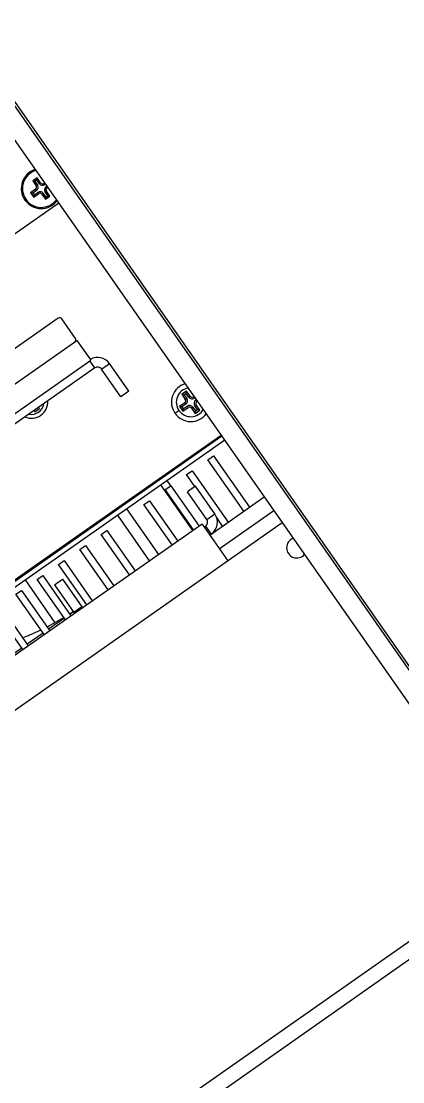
# Model space of a CAD drawing. Header units: millimetres. Extents: x 152904052 to 153933663, y 538271515 to 539240469.
# Drawn here: x 153340022 to 153340101.1, y 538937586.4 to 538937806 of the extents above; entities that cross this region are included whole.
import ezdxf

# ---------------------------------------------------------------- set-up
doc = ezdxf.new("R2010")
doc.units = ezdxf.units.MM
doc.layers.add('POWR', color=5, linetype='Continuous')

msp = doc.modelspace()

# ---------------------------------------------------------------- linework, layer by layer
at = {"layer": 'POWR', "color": 7}
for p, q in [((153339816.86, 538937415.57), (153340661.41, 538938006.93)), ((153339818.64, 538937413.03), (153340663.19, 538938004.39)), ((153339942.52, 538937900.8), (153340129.16, 538937634.24)), ((153340128.75, 538937633.96), (153339942.11, 538937900.51)), ((153340125.48, 538937631.66), (153339938.84, 538937898.22)), ((153340025.27, 538937773.55), (153340024.37, 538937772.92)), ((153340025.2, 538937773.12), (153340025.27, 538937773.55)), ((153340025.99, 538937772.52), (153340025.27, 538937773.55)), ((153340024.37, 538937772.92), (153340025.09, 538937771.89)), ((153340024.8, 538937772.84), (153340024.37, 538937772.92)), ((153340025.2, 538937773.12), (153340024.8, 538937772.84)), ((153340024.8, 538937772.84), (153340025.34, 538937772.07)), ((153340025.34, 538937772.07), (153340025.09, 538937771.89)), ((153340025.74, 538937772.35), (153340025.2, 538937773.12)), ((153340025.74, 538937772.35), (153340025.99, 538937772.52)), ((153340026.85, 538937772.52), (153340026.69, 538937772.4)), ((153340026.86, 538937772.15), (153340026.69, 538937772.4)), ((153340027.03, 538937772.26), (153340026.86, 538937772.15)), ((153340027.14, 538937771.75), (153340027.31, 538937771.87)), ((153340027.14, 538937771.75), (153340027.32, 538937771.5)), ((153340027.32, 538937771.5), (153340027.48, 538937771.62)), ((153340022.95, 538937769.11), (153340022.74, 538937768.97)), ((153340024.97, 538937771.2), (153340023.94, 538937770.48)), ((153340023.94, 538937770.48), (153340024.57, 538937769.58)), ((153340024.37, 538937770.4), (153340023.94, 538937770.48)), ((153340025.14, 538937770.95), (153340024.37, 538937770.4)), ((153340024.37, 538937770.4), (153340024.65, 538937770.01)), ((153340024.57, 538937769.58), (153340025.6, 538937770.3)), ((153340024.65, 538937770.01), (153340024.57, 538937769.58)), ((153340024.65, 538937770.01), (153340025.42, 538937770.55)), ((153340025.14, 538937770.95), (153340024.97, 538937771.2)), ((153340025.42, 538937770.55), (153340025.6, 538937770.3)), ((153340026.55, 538937770.35), (153340026.29, 538937770.17)), ((153340026.29, 538937770.17), (153340027.01, 538937769.15)), ((153340026.55, 538937770.35), (153340027.09, 538937769.58)), ((153340026.94, 538937770.63), (153340027.2, 538937770.8)), ((153340027.48, 538937769.86), (153340026.94, 538937770.63)), ((153340027.01, 538937769.15), (153340027.91, 538937769.78)), ((153340027.09, 538937769.58), (153340027.01, 538937769.15)), ((153340027.09, 538937769.58), (153340027.48, 538937769.86)), ((153340027.91, 538937769.78), (153340027.2, 538937770.8)), ((153340027.48, 538937769.86), (153340027.91, 538937769.78)), ((153339979.16, 538937732.96), (153340029.75, 538937768.38)), ((153340029.67, 538937744.52), (153340005.91, 538937727.89)), ((153340033.23, 538937740.3), (153340030.37, 538937744.4)), ((153340008.95, 538937722.68), (153340033.52, 538937739.89)), ((153340033.52, 538937739.89), (153340036.39, 538937735.8)), ((153340011.81, 538937718.59), (153340036.39, 538937735.8)), ((153340037.26, 538937734.21), (153340013.01, 538937717.23)), ((153340037.26, 538937734.21), (153340036.22, 538937735.68)), ((153340038.65, 538937733.96), (153340040.29, 538937735.11)), ((153340042.66, 538937728.23), (153340038.65, 538937733.96)), ((153340044.3, 538937729.37), (153340040.29, 538937735.11)), ((153340044.3, 538937729.37), (153340042.66, 538937728.23)), ((153340056.23, 538937729.42), (153340055.25, 538937728.74)), ((153340055.25, 538937728.74), (153340055.99, 538937727.67)), ((153340055.74, 538937728.65), (153340055.25, 538937728.74)), ((153340056.14, 538937728.94), (153340055.74, 538937728.65)), ((153340055.74, 538937728.65), (153340056.28, 538937727.87)), ((153340056.28, 538937727.87), (153340055.99, 538937727.67)), ((153340056.14, 538937728.94), (153340056.23, 538937729.42)), ((153340056.69, 538937728.16), (153340056.14, 538937728.94)), ((153340056.98, 538937728.36), (153340056.23, 538937729.42)), ((153340056.69, 538937728.16), (153340056.98, 538937728.36)), ((153340057.8, 538937728.32), (153340057.67, 538937728.24)), ((153340057.87, 538937727.95), (153340057.67, 538937728.24)), ((153340058, 538937728.04), (153340057.87, 538937727.95)), ((153340058.16, 538937727.54), (153340058.28, 538937727.63)), ((153340058.16, 538937727.54), (153340058.36, 538937727.25)), ((153340058.36, 538937727.25), (153340058.48, 538937727.34)), ((153340024.64, 538937725.37), (153340024.81, 538937725.13)), ((153340024.81, 538937725.13), (153340025.8, 538937725.82)), ((153340025.8, 538937725.82), (153340025.62, 538937726.06)), ((153340053.84, 538937724.82), (153340054.66, 538937725.39)), ((153340055.87, 538937726.98), (153340054.81, 538937726.23)), ((153340054.81, 538937726.23), (153340055.49, 538937725.25)), ((153340055.29, 538937726.14), (153340054.81, 538937726.23)), ((153340056.07, 538937726.69), (153340055.29, 538937726.14)), ((153340055.29, 538937726.14), (153340055.58, 538937725.74)), ((153340055.49, 538937725.25), (153340056.56, 538937725.99)), ((153340055.58, 538937725.74), (153340055.49, 538937725.25)), ((153340055.58, 538937725.74), (153340056.36, 538937726.28)), ((153340056.07, 538937726.69), (153340055.87, 538937726.98)), ((153340056.36, 538937726.28), (153340056.56, 538937725.99)), ((153340057.54, 538937726.07), (153340057.25, 538937725.87)), ((153340057.25, 538937725.87), (153340058, 538937724.8)), ((153340057.54, 538937726.07), (153340058.09, 538937725.29)), ((153340057.95, 538937726.36), (153340058.24, 538937726.56)), ((153340058.49, 538937725.58), (153340057.95, 538937726.36)), ((153340058, 538937724.8), (153340058.98, 538937725.49)), ((153340058.09, 538937725.29), (153340058, 538937724.8)), ((153340058.09, 538937725.29), (153340058.49, 538937725.58)), ((153340058.98, 538937725.49), (153340058.24, 538937726.56)), ((153340058.49, 538937725.58), (153340058.98, 538937725.49)), ((153340016.93, 538937687.74), (153340063.42, 538937720.3)), ((153340063.59, 538937720.05), (153340017.1, 538937687.5)), ((153340064.16, 538937719.23), (153340017.68, 538937686.68)), ((153340060.69, 538937715.21), (153340061.84, 538937716.01)), ((153340068.15, 538937704.56), (153340060.69, 538937715.21)), ((153340061.84, 538937716.01), (153340069.29, 538937705.37)), ((153340056.27, 538937712.11), (153340057.41, 538937712.92)), ((153340057.99, 538937709.66), (153340056.27, 538937712.11)), ((153340057.41, 538937712.92), (153340064.87, 538937702.27)), ((153340057.53, 538937700.55), (153340050.93, 538937709.97)), ((153340051.84, 538937709.02), (153340052.99, 538937709.82)), ((153340052.99, 538937709.82), (153340052.24, 538937710.88)), ((153340052.99, 538937709.82), (153340058.84, 538937701.46)), ((153340057.69, 538937700.66), (153340051.84, 538937709.02)), ((153340058.07, 538937709.71), (153340056.43, 538937708.57)), ((153340060.44, 538937702.83), (153340056.43, 538937708.57)), ((153340062.08, 538937703.98), (153340058.07, 538937709.71)), ((153340047.42, 538937705.92), (153340048.57, 538937706.72)), ((153340053.27, 538937697.56), (153340047.42, 538937705.92)), ((153340048.57, 538937706.72), (153340054.42, 538937698.37)), ((153340061.06, 538937699.6), (153340072.36, 538937707.52)), ((153340048.6, 538937694.29), (153340042, 538937703.72)), ((153340050.48, 538937695.61), (153340043.89, 538937705.03)), ((153340060.44, 538937702.83), (153340062.08, 538937703.98)), ((153340063.72, 538937701.47), (153340062.44, 538937703.29)), ((153340063.04, 538937696.78), (153340074.34, 538937704.69)), ((153339766.66, 538937485.52), (153340076.09, 538937702.19)), ((153340059.45, 538937701.89), (153339838.28, 538937547.03)), ((153340059.45, 538937701.89), (153340064.79, 538937694.28)), ((153340059.91, 538937701.24), (153340060.2, 538937701.44)), ((153340060.2, 538937701.44), (153340061.35, 538937699.8)), ((153340038.57, 538937699.73), (153340039.72, 538937700.53)), ((153340044.42, 538937691.37), (153340038.57, 538937699.73)), ((153340039.72, 538937700.53), (153340045.57, 538937692.17)), ((153340034.15, 538937696.63), (153340035.3, 538937697.43)), ((153340040, 538937688.27), (153340034.15, 538937696.63)), ((153340035.3, 538937697.43), (153340041.15, 538937689.08)), ((153340029.73, 538937693.53), (153340030.87, 538937694.33)), ((153340035.58, 538937685.18), (153340029.73, 538937693.53)), ((153340030.87, 538937694.33), (153340036.72, 538937685.98)), ((153340029.05, 538937681.46), (153340022.86, 538937690.31)), ((153340025.3, 538937690.43), (153340026.45, 538937691.24)), ((153340031.15, 538937682.08), (153340025.3, 538937690.43)), ((153340026.45, 538937691.24), (153340032.3, 538937682.88)), ((153340028.91, 538937689.29), (153340030.54, 538937690.44)), ((153340030.54, 538937690.44), (153340034.56, 538937684.71)), ((153340020.88, 538937687.34), (153340022.03, 538937688.14)), ((153340022.03, 538937688.14), (153340027.88, 538937679.78)), ((153340028.91, 538937689.29), (153340032.92, 538937683.56)), ((153340026.73, 538937678.98), (153340020.88, 538937687.34)), ((153340022.31, 538937675.88), (153340016.45, 538937684.24)), ((153340017.6, 538937685.04), (153340023.45, 538937676.69)), ((153340032.8, 538937683.74), (153340032.04, 538937683.25)), ((153340032.81, 538937683.72), (153340032.07, 538937683.21)), ((153340034.56, 538937684.71), (153340032.92, 538937683.56)), ((153340032.92, 538937683.56), (153340033.04, 538937683.4)), ((153340030.92, 538937682.41), (153340027.65, 538937680.11)), ((153340026.5, 538937679.31), (153340023.22, 538937677.01)), ((153340022.08, 538937676.21), (153340018.8, 538937673.92))]:
    msp.add_line(p, q, dxfattribs=at)
at = {"layer": 'POWR', "color": 7, "flags": 128}
for points in [[(153340034.56, 538937684.71), (153340034.69, 538937684.56), (153340034.69, 538937684.56)], [(153340030.85, 538937682.5), (153340030.42, 538937682.25), (153340027.27, 538937680.52)], [(153340026.07, 538937679.93), (153340023.07, 538937678.61), (153340022.31, 538937678.31)]]:
    msp.add_lwpolyline(points, dxfattribs=at)
at = {"layer": 'POWR', "color": 7}
for centre, radius, start, end in [((153340026.14, 538937771.35), 4.15, 107.47, 215), ((153340026.14, 538937771.35), 3.9, 106.3061, 215), ((153340024.68, 538937771.61), 0.5, 305, 35), ((153340024.68, 538937771.61), 0.807, 305, 35), ((153340026.4, 538937772.81), 0.807, 215, 305), ((153340026.4, 538937772.81), 0.5, 215, 305), ((153340027.6, 538937771.09), 0.807, 125, 215), ((153340027.6, 538937771.09), 0.5, 125, 215), ((153340026.14, 538937771.35), 3.9, 215, 323.6939), ((153340025.88, 538937769.89), 0.807, 35, 125), ((153340025.88, 538937769.89), 0.5, 35, 125), ((153340026.14, 538937771.35), 4.15, 215, 322.53), ((153340029.96, 538937744.11), 0.5, 35, 125), ((153340032.82, 538937740.01), 0.5, 305, 35), ((153340037.83, 538937733.39), 3, 35, 121.1774), ((153340037.83, 538937733.39), 1, 35, 125), ((153340057.12, 538937727.11), 4, 106.79, 215), ((153340057.12, 538937727.11), 3, 100.3757, 215), ((153340024.1, 538937727.19), 3.4, 246.9657, 3.0343), ((153340055.58, 538937727.38), 0.5, 305, 35), ((153340055.58, 538937727.38), 0.851, 305, 35), ((153340057.39, 538937728.65), 0.851, 215, 305), ((153340057.39, 538937728.65), 0.5, 215, 305), ((153340058.65, 538937726.84), 0.851, 125, 215), ((153340024.1, 538937727.19), 2.6, 258.8131, 351.1869), ((153340057.12, 538937727.11), 3, 215, 329.6243), ((153340056.85, 538937725.58), 0.851, 35, 125), ((153340056.85, 538937725.58), 0.5, 35, 125), ((153340058.65, 538937726.84), 0.5, 125, 215), ((153340057.12, 538937727.11), 4, 215, 323.21), ((153340059.63, 538937702.26), 3, 305, 35), ((153340059.63, 538937702.26), 1, 305, 35), ((153340079.08, 538937696.96), 2.1, 109.8169, 320.1831)]:
    msp.add_arc(centre, radius, start, end, dxfattribs=at)

doc.saveas('drawing.dxf')
